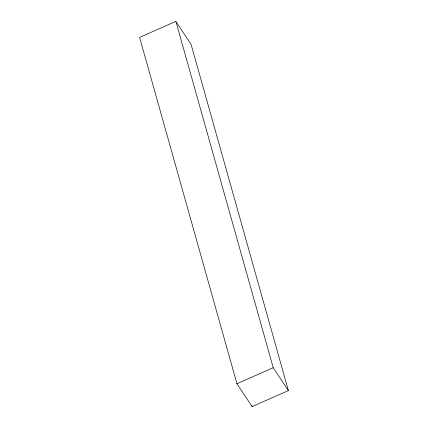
<?xml version="1.0" encoding="UTF-8"?>
<svg xmlns="http://www.w3.org/2000/svg" width="428" height="428" viewBox="0 0 428 428"><rect width="100%" height="100%" fill="white"/><g stroke="black" fill="none" stroke-linecap="round" stroke-linejoin="round"><path stroke-width="0.64" d="M175.881 21.4L139.603 37.413L236.946 383.734L252.119 406.6L288.397 390.587L191.054 44.266L175.881 21.4L273.23 367.722L288.397 390.587M236.946 383.734L273.23 367.722M251.755 405.311L252.119 406.6"/></g></svg>
